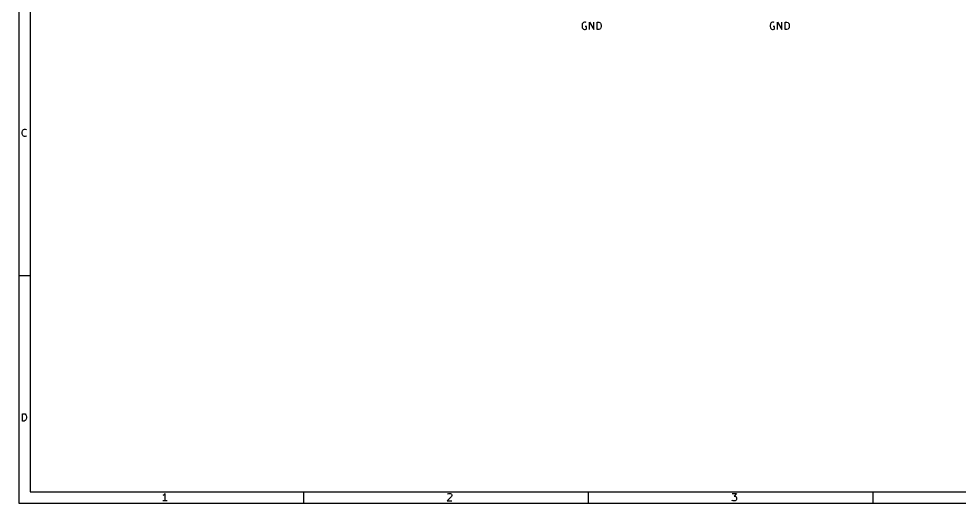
# Model space of a CAD drawing. Extents: x 10 to 287, y -200 to -10.
# Drawn here: x 10 to 175.1, y -200 to -114.9 of the extents above; entities that cross this region are included whole.
import ezdxf

# ---------------------------------------------------------------- set-up
doc = ezdxf.new("R2010")
doc.units = 0
doc.header["$MEASUREMENT"] = 0
doc.layers.add('CYAN2', color=4, linetype='CONTINUOUS')
doc.layers.add('RED2', color=1, linetype='CONTINUOUS')

msp = doc.modelspace()

# ---------------------------------------------------------------- linework, layer by layer
at = {"layer": 'CYAN2', "linetype": 'CONTINUOUS'}
for p, q in [((109.144, -115.57), (109.042, -115.672)), ((109.347, -115.494), (109.144, -115.57)), ((109.525, -115.494), (109.347, -115.494)), ((109.626, -115.57), (109.525, -115.494)), ((110.236, -116.764), (110.236, -115.494)), ((110.236, -115.494), (110.973, -116.764)), ((110.973, -116.764), (110.973, -115.494)), ((111.582, -116.764), (111.582, -115.494)), ((111.582, -115.494), (111.887, -115.494)), ((111.887, -115.494), (112.065, -115.57)), ((112.065, -115.57), (112.166, -115.672)), ((142.164, -115.57), (142.062, -115.672)), ((142.367, -115.494), (142.164, -115.57)), ((142.545, -115.494), (142.367, -115.494)), ((142.646, -115.57), (142.545, -115.494)), ((143.256, -116.764), (143.256, -115.494)), ((143.256, -115.494), (143.993, -116.764)), ((143.993, -116.764), (143.993, -115.494)), ((144.602, -116.764), (144.602, -115.494)), ((144.602, -115.494), (144.907, -115.494)), ((144.907, -115.494), (145.085, -115.57)), ((145.085, -115.57), (145.186, -115.672)), ((108.966, -115.799), (108.915, -116.053)), ((108.915, -116.053), (108.915, -116.23)), ((108.915, -116.23), (108.966, -116.459)), ((109.042, -115.672), (108.966, -115.799)), ((108.966, -116.459), (109.042, -116.586)), ((109.042, -116.586), (109.144, -116.713)), ((109.144, -116.713), (109.347, -116.764)), ((109.347, -116.764), (109.449, -116.764)), ((109.703, -116.23), (109.449, -116.23)), ((109.449, -116.764), (109.626, -116.713)), ((109.626, -116.713), (109.703, -116.637)), ((109.703, -116.637), (109.703, -116.23)), ((111.887, -116.764), (111.582, -116.764)), ((112.065, -116.713), (111.887, -116.764)), ((112.166, -116.586), (112.065, -116.713)), ((112.166, -115.672), (112.243, -115.799)), ((112.243, -116.459), (112.166, -116.586)), ((112.243, -115.799), (112.293, -116.053)), ((112.293, -116.23), (112.243, -116.459)), ((112.293, -116.053), (112.293, -116.23)), ((141.986, -115.799), (141.935, -116.053)), ((141.935, -116.053), (141.935, -116.23)), ((141.935, -116.23), (141.986, -116.459)), ((142.062, -115.672), (141.986, -115.799)), ((141.986, -116.459), (142.062, -116.586)), ((142.062, -116.586), (142.164, -116.713)), ((142.164, -116.713), (142.367, -116.764)), ((142.367, -116.764), (142.469, -116.764)), ((142.723, -116.23), (142.469, -116.23)), ((142.469, -116.764), (142.646, -116.713)), ((142.646, -116.713), (142.723, -116.637)), ((142.723, -116.637), (142.723, -116.23)), ((144.907, -116.764), (144.602, -116.764)), ((145.085, -116.713), (144.907, -116.764)), ((145.186, -116.586), (145.085, -116.713)), ((145.186, -115.672), (145.263, -115.799)), ((145.263, -116.459), (145.186, -116.586)), ((145.263, -115.799), (145.313, -116.053)), ((145.313, -116.23), (145.263, -116.459)), ((145.313, -116.053), (145.313, -116.23))]:
    msp.add_line(p, q, dxfattribs=at)
at = {"layer": 'RED2', "linetype": 'CONTINUOUS'}
for p, q in [((10.0076, -10.0076), (10.0076, -200)), ((11.9888, -11.9888), (11.9888, -198.018)), ((10.5918, -134.823), (10.6426, -134.595)), ((10.5918, -135.026), (10.5918, -134.823)), ((10.6426, -135.255), (10.5918, -135.026)), ((10.6426, -134.595), (10.7188, -134.468)), ((10.7188, -135.382), (10.6426, -135.255)), ((10.7188, -134.468), (10.8204, -134.341)), ((10.8204, -135.509), (10.7188, -135.382)), ((10.8204, -134.341), (11.0236, -134.29)), ((11.0236, -134.29), (11.1506, -134.29)), ((11.1506, -134.29), (11.3284, -134.341)), ((11.3284, -134.341), (11.3792, -134.391)), ((11.0236, -135.585), (10.8204, -135.509)), ((11.1506, -135.585), (11.0236, -135.585)), ((11.3284, -135.509), (11.1506, -135.585)), ((11.3792, -135.458), (11.3284, -135.509)), ((10.0076, -159.995), (11.9888, -159.995)), ((10.6426, -185.572), (10.6426, -184.277)), ((10.6426, -184.277), (10.9474, -184.277)), ((10.9474, -184.277), (11.1506, -184.328)), ((11.1506, -184.328), (11.2522, -184.455)), ((11.2522, -184.455), (11.3284, -184.582)), ((11.3284, -184.582), (11.3792, -184.81)), ((11.3792, -184.81), (11.3792, -185.014)), ((10.9474, -185.572), (10.6426, -185.572)), ((11.1506, -185.496), (10.9474, -185.572)), ((11.2522, -185.369), (11.1506, -185.496)), ((11.3284, -185.242), (11.2522, -185.369)), ((11.3792, -185.014), (11.3284, -185.242)), ((11.9888, -198.018), (285.013, -198.018)), ((59.9948, -198.018), (59.9948, -200)), ((110.007, -198.018), (110.007, -200)), ((159.995, -198.018), (159.995, -200)), ((35.433, -198.603), (35.306, -198.653)), ((36.0426, -199.593), (35.306, -199.593)), ((35.56, -198.476), (35.433, -198.603)), ((35.687, -198.298), (35.56, -198.476)), ((35.687, -199.593), (35.687, -198.298)), ((85.979, -198.831), (85.2424, -199.593)), ((85.2424, -199.593), (86.0298, -199.593)), ((85.2932, -198.399), (85.3694, -198.349)), ((85.3694, -198.349), (85.4964, -198.298)), ((85.4964, -198.298), (85.8012, -198.298)), ((85.8012, -198.298), (85.9282, -198.349)), ((85.9282, -198.349), (85.979, -198.399)), ((85.979, -198.399), (86.0298, -198.526)), ((86.0298, -198.653), (85.979, -198.831)), ((86.0298, -198.526), (86.0298, -198.653)), ((135.255, -198.298), (136.042, -198.298)), ((135.306, -199.517), (135.255, -199.466)), ((135.433, -199.593), (135.306, -199.517)), ((135.814, -199.593), (135.433, -199.593)), ((136.042, -198.298), (135.611, -198.78)), ((135.611, -198.78), (135.814, -198.78)), ((135.814, -198.78), (135.941, -198.831)), ((135.941, -199.517), (135.814, -199.593)), ((135.941, -198.831), (135.992, -198.907)), ((135.992, -199.466), (135.941, -199.517)), ((135.992, -198.907), (136.042, -199.034)), ((136.042, -199.339), (135.992, -199.466)), ((136.042, -199.034), (136.042, -199.339)), ((10.0076, -200), (286.995, -200))]:
    msp.add_line(p, q, dxfattribs=at)

doc.saveas('drawing.dxf')
